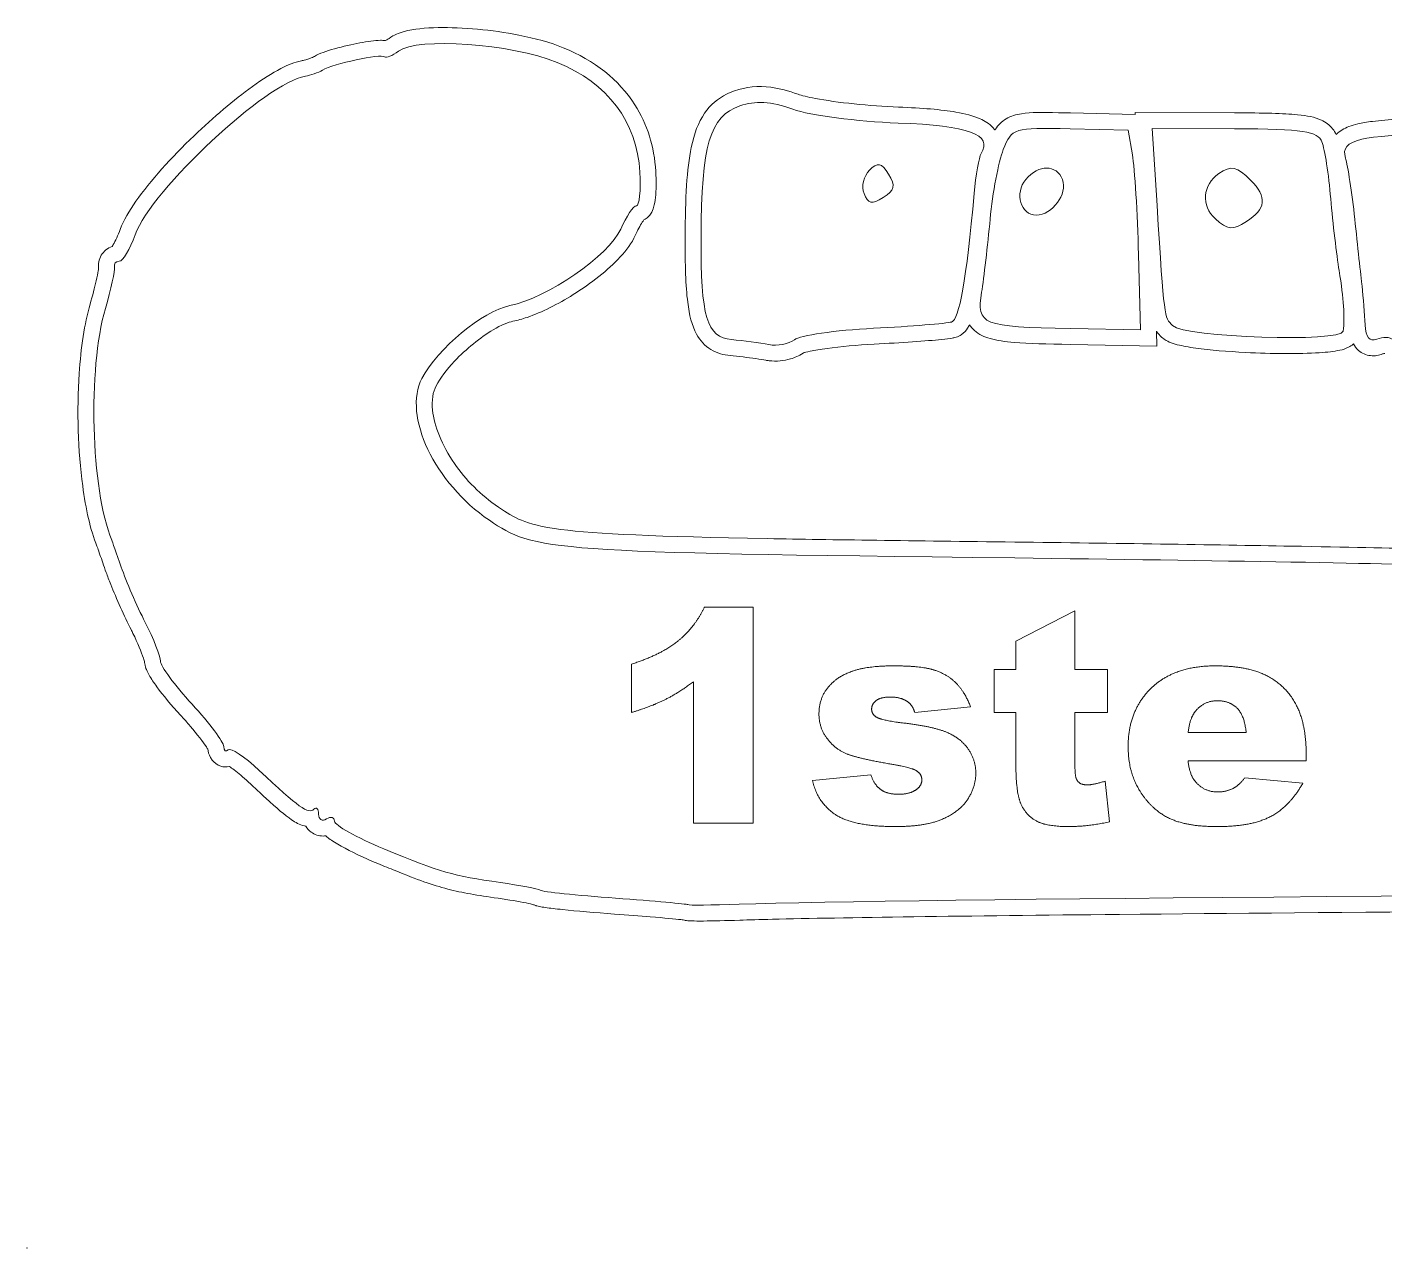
# Model space of a CAD drawing. Header units: millimetres. Extents: x 0 to 1091, y 0 to 786.
# Drawn here: x 0 to 255.9, y 0 to 230 of the extents above; entities that cross this region are included whole.
import ezdxf

# ---------------------------------------------------------------- set-up
doc = ezdxf.new("R2010")
doc.units = ezdxf.units.MM
doc.layers.get('0').update_dxf_attribs({"lineweight": 5})

msp = doc.modelspace()

# ---------------------------------------------------------------- linework, layer by layer
at = {"color": 1}
for p, q in [((196.68, 213.88), (208.89, 213.6)), ((208.87, 213.98), (227.62, 213.91)), ((208.89, 213.6), (208.87, 213.98)), ((196.61, 210.88), (207.56, 210.63)), ((207.56, 210.63), (208.35, 205.99)), ((212.07, 210.97), (227.61, 210.91)), ((212.99, 196.46), (212.07, 210.97)), ((209.49, 187.18), (209.85, 173.01)), ((209.85, 173.01), (196.75, 173.25)), ((212.86, 172.73), (212.93, 169.96)), ((212.93, 169.96), (196.69, 170.25)), ((127.65, 120.73), (136.84, 120.73)), ((136.84, 120.73), (136.84, 80.05)), ((186.39, 114.34), (197.52, 120.05)), ((197.52, 120.05), (197.52, 109.02)), ((186.39, 109.02), (186.39, 114.34)), ((113.92, 100.89), (113.92, 110)), ((182.3, 100.89), (182.3, 109.02)), ((182.3, 109.02), (186.39, 109.02)), ((197.52, 109.02), (203.63, 109.02)), ((203.63, 109.02), (203.63, 100.89)), ((125.6, 80.05), (125.6, 106.7)), ((177.85, 101.93), (167.32, 100.89)), ((186.39, 100.89), (182.3, 100.89)), ((186.39, 90.7), (186.39, 100.89)), ((203.63, 100.89), (197.52, 100.89)), ((197.52, 100.89), (197.52, 90.63)), ((218.86, 97.1), (229.8, 97.1)), ((241.1, 93.03), (241.1, 91.78)), ((241.1, 91.78), (218.83, 91.78)), ((148.03, 88.09), (159.05, 89.13)), ((203.23, 87.96), (204.04, 80.29)), ((229.53, 88.56), (240.47, 87.55)), ((136.84, 80.05), (125.6, 80.05))]:
    msp.add_line(p, q, dxfattribs=at)
for points, knots in [([(67.56, 227.51), (67.64, 227.55), (67.73, 227.6), (67.82, 227.66), (67.94, 227.74), (68.07, 227.83), (68.21, 227.93)], [0.7160288, 0.7160288, 0.7160288, 0.7160288, 0.834306, 0.834306, 0.834306, 1, 1, 1, 1]), ([(68.21, 227.93), (69.13, 228.62), (70.06, 228.95), (71.07, 229.22), (72.91, 229.71), (75.05, 229.91), (77.47, 229.96), (82.07, 230.05), (87.61, 229.54), (92.68, 228.55), (95.74, 227.95), (98.62, 227.18), (101.06, 226.18)], [0.0000001, 0.0000001, 0.0000001, 0.0000001, 0.1193648, 0.1193648, 0.1193648, 0.3369631, 0.3369631, 0.3369631, 0.7504181, 0.7504181, 0.7504181, 1, 1, 1, 1]), ([(54.14, 224.53), (54.7, 224.87), (55.2, 225.07), (55.77, 225.28), (57.09, 225.77), (58.73, 226.22), (60.41, 226.6), (61.94, 226.96), (63.48, 227.25), (64.78, 227.42), (65.43, 227.5), (66.02, 227.56), (66.6, 227.57), (66.9, 227.57), (67.18, 227.57), (67.56, 227.51)], [0.0000001, 0.0000001, 0.0000001, 0.0000001, 0.1328725, 0.1328725, 0.1328725, 0.4407073, 0.4407073, 0.4407073, 0.7203537, 0.7203537, 0.7203537, 0.8601768, 0.8601768, 0.8601768, 0.9292231, 0.9292231, 0.9292231, 0.9292231]), ([(101.06, 226.18), (106.91, 223.8), (111.54, 220.14), (114.55, 215.43), (116.89, 211.78), (118.22, 207.51), (118.49, 202.89)], [0, 0, 0, 0, 0.562964, 0.562964, 0.562964, 1, 1, 1, 1]), ([(17.54, 191.94), (18.17, 193.67), (19.2, 195.39), (20.51, 197.25), (23.22, 201.11), (27.18, 205.47), (31.47, 209.59), (35.1, 213.06), (38.94, 216.33), (42.45, 218.86), (44.34, 220.23), (46.14, 221.38), (47.81, 222.25), (49.15, 222.94), (50.39, 223.46), (51.72, 223.71), (51.81, 223.73), (51.9, 223.75), (52, 223.76)], [0, 0, 0, 0, 0.152601, 0.152601, 0.152601, 0.467819, 0.467819, 0.467819, 0.733909, 0.733909, 0.733909, 0.877438, 0.877438, 0.877438, 0.991874, 0.991874, 0.991874, 1, 1, 1, 1]), ([(52, 223.76), (52.2, 223.79), (52.77, 223.94), (53.26, 224.13), (53.65, 224.28), (54.02, 224.46), (54.14, 224.53)], [0.0000034, 0.0000034, 0.0000034, 0.0000034, 0.5552018, 0.5552018, 0.5552018, 1, 1, 1, 1]), ([(124.03, 190.47), (124.06, 197.94), (124.34, 203.29), (125.19, 207.39), (125.73, 209.97), (126.5, 212.1), (127.71, 213.85), (128.79, 215.42), (130.24, 216.62), (131.84, 217.41), (132.34, 217.65), (132.84, 217.86), (133.36, 218.04), (133.36, 218.04), (133.36, 218.04), (133.36, 218.04)], [0, 0, 0, 0, 0.424334, 0.424334, 0.424334, 0.690649, 0.690649, 0.690649, 0.927341, 0.927341, 0.927341, 1, 1, 1, 1.000001, 1.000001, 1.000001, 1.000001]), ([(133.36, 218.04), (133.36, 218.04), (133.36, 218.04), (133.36, 218.04), (135.5, 218.79), (137.79, 219.03), (140.17, 218.72), (141.82, 218.51), (143.51, 218.05), (145.35, 217.4)], [-0.000002, -0.000002, -0.000002, -0.000002, 0, 0, 0, 0.591575, 0.591575, 0.591575, 1, 1, 1, 1]), ([(145.35, 217.4), (145.94, 217.19), (147.12, 216.89), (148.58, 216.61), (152.58, 215.86), (158.81, 215.18), (164.27, 214.98)], [0, 0, 0, 0, 0.267484, 0.267484, 0.267484, 1, 1, 1, 1]), ([(164.27, 214.98), (168.74, 214.81), (172.28, 214.52), (175.07, 214.04), (176.85, 213.73), (178.33, 213.36), (179.63, 212.78), (180.52, 212.38), (181.35, 211.89), (182.06, 211.11), (182.19, 210.97), (182.31, 210.82), (182.43, 210.66)], [0, 0, 0, 0, 0.3289188, 0.3289188, 0.3289188, 0.5394549, 0.5394549, 0.5394549, 0.6840767, 0.6840767, 0.6840767, 0.7099458, 0.7099458, 0.7099458, 0.7099458]), ([(182.43, 210.66), (182.47, 210.72), (182.51, 210.78), (182.55, 210.84), (183.01, 211.54), (183.7, 212.26), (184.52, 212.76), (185.44, 213.3), (186.44, 213.58), (187.47, 213.74), (189.27, 214.01), (191.33, 213.99), (194.42, 213.93), (195.12, 213.92), (195.87, 213.9), (196.68, 213.88)], [0.2129098, 0.2129098, 0.2129098, 0.2129098, 0.2279726, 0.2279726, 0.2279726, 0.4007326, 0.4007326, 0.4007326, 0.5924009, 0.5924009, 0.5924009, 0.9244815, 0.9244815, 0.9244815, 1, 1, 1, 1]), ([(227.62, 213.91), (233.11, 213.88), (236.79, 213.81), (239.46, 213.54), (241.29, 213.36), (242.67, 213.12), (243.97, 212.52), (244.76, 212.16), (245.53, 211.61), (246.09, 210.9), (246.37, 210.55), (246.59, 210.17), (246.75, 209.81)], [0, 0, 0, 0, 0.4218188, 0.4218188, 0.4218188, 0.7109094, 0.7109094, 0.7109094, 0.888085, 0.888085, 0.888085, 0.9749007, 0.9749007, 0.9749007, 0.9749007]), ([(250.84, 211.83), (250.84, 211.83), (250.84, 211.83), (250.84, 211.83), (251.64, 212.03), (252.53, 212.16), (253.62, 212.29), (256.43, 212.62), (260.45, 212.87), (264.58, 213.01), (267.77, 213.13), (271.02, 213.18), (273.77, 213.15), (275.38, 213.13), (276.82, 213.09), (278.01, 213.01), (278.86, 212.95), (279.57, 212.88), (280.25, 212.75)], [-0.000002, -0.000002, -0.000002, -0.000002, 0, 0, 0, 0.132193, 0.132193, 0.132193, 0.472773, 0.472773, 0.472773, 0.736386, 0.736386, 0.736386, 0.890112, 0.890112, 0.890112, 1, 1, 1, 1]), ([(246.75, 209.81), (247.48, 210.54), (248.3, 210.97), (249.15, 211.3), (249.69, 211.51), (250.24, 211.68), (250.84, 211.83)], [0.5322163, 0.5322163, 0.5322163, 0.5322163, 0.8186274, 0.8186274, 0.8186274, 0.9999995, 0.9999995, 0.9999995, 0.9999995]), ([(118.49, 202.89), (118.6, 201.01), (118.58, 199.32), (118.44, 197.93), (118.37, 197.28), (118.29, 196.7), (118.1, 196.07), (118, 195.72), (117.88, 195.35), (117.53, 194.83), (117.33, 194.54), (117.05, 194.18), (116.51, 193.85), (116.43, 193.8), (116.35, 193.75), (116.25, 193.71)], [0, 0, 0, 0, 0.5, 0.5, 0.5, 0.7364245, 0.7364245, 0.7364245, 0.8682123, 0.8682123, 0.8682123, 0.9415515, 0.9415515, 0.9415515, 0.9528429, 0.9528429, 0.9528429, 0.9528429]), ([(116.25, 193.71), (116.17, 193.6), (116.06, 193.45), (115.95, 193.28), (115.56, 192.68), (115.07, 191.77), (114.64, 190.8)], [0.4039727, 0.4039727, 0.4039727, 0.4039727, 0.5364082, 0.5364082, 0.5364082, 1, 1, 1, 1]), ([(16.03, 188.72), (16.09, 188.82), (16.17, 188.93), (16.24, 189.06), (16.64, 189.75), (17.13, 190.8), (17.54, 191.94)], [0.4374938, 0.4374938, 0.4374938, 0.4374938, 0.5274959, 0.5274959, 0.5274959, 1, 1, 1, 1]), ([(114.64, 190.8), (113.98, 189.32), (112.99, 188.04), (111.79, 186.74), (109.48, 184.24), (106.32, 181.77), (102.94, 179.64), (100.07, 177.85), (97.07, 176.32), (94.24, 175.36), (93.33, 175.05), (92.45, 174.8), (91.57, 174.62)], [0.0000004, 0.0000004, 0.0000004, 0.0000004, 0.1972635, 0.1972635, 0.1972635, 0.5768866, 0.5768866, 0.5768866, 0.897861, 0.897861, 0.897861, 1, 1, 1, 1]), ([(132.52, 168.17), (131.3, 168.28), (130.03, 168.59), (128.88, 169.29), (127.76, 169.97), (126.83, 171), (126.19, 172.18), (125.28, 173.85), (124.82, 175.78), (124.52, 178.2), (124.12, 181.29), (124.01, 185.23), (124.03, 190.47)], [0.0000003, 0.0000003, 0.0000003, 0.0000003, 0.1953649, 0.1953649, 0.1953649, 0.3858984, 0.3858984, 0.3858984, 0.6552845, 0.6552845, 0.6552845, 1, 1, 1, 1]), ([(13.45, 184.52), (13.34, 185.36), (13.5, 186.28), (13.96, 187.05), (14.43, 187.84), (15.2, 188.43), (16.03, 188.72)], [0.0571113, 0.0571113, 0.0571113, 0.0571113, 0.4193927, 0.4193927, 0.4193927, 0.7970995, 0.7970995, 0.7970995, 0.7970995]), ([(11.86, 177.84), (12.33, 179.43), (12.73, 180.99), (13.02, 182.25), (13.19, 183), (13.32, 183.64), (13.39, 184.1), (13.42, 184.28), (13.44, 184.43), (13.45, 184.52)], [0, 0, 0, 0, 0.4452494, 0.4452494, 0.4452494, 0.7093206, 0.7093206, 0.7093206, 0.815438, 0.815438, 0.815438, 0.815438]), ([(13.15, 132.24), (11.9, 135.34), (11.06, 139.23), (10.47, 143.59), (9.59, 150.19), (9.35, 157.81), (9.81, 164.76), (10.13, 169.62), (10.78, 174.14), (11.86, 177.84)], [0.0007189, 0.0007189, 0.0007189, 0.0007189, 0.2802396, 0.2802396, 0.2802396, 0.7038362, 0.7038362, 0.7038362, 1, 1, 1, 1]), ([(91.57, 174.62), (90.73, 174.46), (89.33, 173.89), (87.83, 173), (85.44, 171.58), (82.72, 169.39), (80.57, 167.11), (79.04, 165.49), (77.79, 163.82), (77.1, 162.48)], [0.0000001, 0.0000001, 0.0000001, 0.0000001, 0.2688549, 0.2688549, 0.2688549, 0.69683, 0.69683, 0.69683, 1, 1, 1, 1]), ([(175.1, 171.61), (174.78, 171.51), (174.61, 171.49), (174.39, 171.45), (173.85, 171.36), (173.2, 171.28), (172.36, 171.19), (169.55, 170.91), (164.77, 170.57), (159.68, 170.31)], [0, 0, 0, 0, 0.083183, 0.083183, 0.083183, 0.295909, 0.295909, 0.295909, 1, 1, 1, 1]), ([(177.64, 173.96), (177.54, 173.76), (177.42, 173.55), (177.29, 173.35), (177.02, 172.93), (176.67, 172.48), (176.06, 172.07), (175.8, 171.89), (175.47, 171.73), (175.1, 171.61)], [0.8322353, 0.8322353, 0.8322353, 0.8322353, 0.875, 0.875, 0.875, 0.9618008, 0.9618008, 0.9618008, 1, 1, 1, 1]), ([(196.69, 170.25), (192.17, 170.33), (188.76, 170.42), (186.12, 170.63), (184.29, 170.78), (182.83, 170.98), (181.51, 171.36), (180.44, 171.67), (179.43, 172.12), (178.56, 172.89), (178.21, 173.2), (177.9, 173.57), (177.64, 173.96)], [0, 0, 0, 0, 0.2683849, 0.2683849, 0.2683849, 0.4532128, 0.4532128, 0.4532128, 0.6027381, 0.6027381, 0.6027381, 0.6626874, 0.6626874, 0.6626874, 0.6626874]), ([(213.79, 171.69), (213.57, 171.92), (213.24, 172.22), (212.87, 172.71), (212.87, 172.72), (212.87, 172.72), (212.86, 172.73)], [0, 0, 0, 0, 0.1538031, 0.1538031, 0.1538031, 0.1554602, 0.1554602, 0.1554602, 0.1554602]), ([(250.01, 170.35), (249.68, 170.04), (249.38, 169.87), (249.11, 169.73), (248.49, 169.41), (248, 169.29), (247.46, 169.17), (246.35, 168.93), (245.08, 168.79), (243.56, 168.7), (239.78, 168.45), (234.62, 168.49), (229.67, 168.75), (226.26, 168.92), (222.97, 169.19), (220.31, 169.56), (218.98, 169.75), (217.82, 169.95), (216.81, 170.21), (216.28, 170.35), (215.8, 170.5), (215.3, 170.71), (214.9, 170.88), (214.49, 171.07), (213.99, 171.51), (213.92, 171.56), (213.86, 171.62), (213.79, 171.69), (213.79, 171.69), (213.79, 171.69), (213.79, 171.69), (213.79, 171.69), (213.79, 171.69), (213.79, 171.69)], [0.0326132, 0.0326132, 0.0326132, 0.0326132, 0.0588656, 0.0588656, 0.0588656, 0.1200563, 0.1200563, 0.1200563, 0.2469377, 0.2469377, 0.2469377, 0.5630399, 0.5630399, 0.5630399, 0.78152, 0.78152, 0.78152, 0.89076, 0.89076, 0.89076, 0.9480769, 0.9480769, 0.9480769, 0.994154, 0.994154, 0.994154, 1, 1, 1, 1.0000013, 1.0000013, 1.0000013, 1.0000026, 1.0000026, 1.0000026, 1.0000026]), ([(159.68, 170.31), (156.45, 170.14), (153.3, 169.85), (150.8, 169.51), (149.55, 169.34), (148.46, 169.16), (147.63, 168.98), (147, 168.85), (146.5, 168.72), (146.28, 168.64), (146.28, 168.64), (146.27, 168.64), (146.27, 168.63)], [0, 0, 0, 0, 0.4619714, 0.4619714, 0.4619714, 0.6929571, 0.6929571, 0.6929571, 0.8700318, 0.8700318, 0.8700318, 0.8751055, 0.8751055, 0.8751055, 0.8751055]), ([(255.51, 168.46), (254.87, 168.21), (254.09, 168.03), (253.2, 168.14), (252.42, 168.23), (251.58, 168.6), (250.98, 169.13), (250.55, 169.51), (250.24, 169.93), (250.01, 170.35)], [0, 0, 0, 0, 0.2348043, 0.2348043, 0.2348043, 0.4398908, 0.4398908, 0.4398908, 0.5875236, 0.5875236, 0.5875236, 0.5875236]), ([(139.22, 167.28), (138.29, 167.46), (136.6, 167.7), (134.98, 167.9), (134.11, 168.01), (133.25, 168.1), (132.52, 168.17)], [0.0000011, 0.0000011, 0.0000011, 0.0000011, 0.6494888, 0.6494888, 0.6494888, 1, 1, 1, 1]), ([(146.27, 168.63), (145.49, 168.08), (144.71, 167.77), (143.9, 167.54), (142.61, 167.17), (141.26, 167.03), (139.87, 167.18), (139.65, 167.21), (139.44, 167.24), (139.22, 167.28), (139.22, 167.28), (139.22, 167.28), (139.22, 167.28)], [0.0325545, 0.0325545, 0.0325545, 0.0325545, 0.3729917, 0.3729917, 0.3729917, 0.9165104, 0.9165104, 0.9165104, 1, 1, 1, 1.0000048, 1.0000048, 1.0000048, 1.0000048]), ([(255.93, 168.56), (255.83, 168.55), (255.71, 168.52), (255.6, 168.49), (255.57, 168.48), (255.54, 168.47), (255.51, 168.46)], [0.669588, 0.669588, 0.669588, 0.669588, 0.9235561, 0.9235561, 0.9235561, 0.9999731, 0.9999731, 0.9999731, 0.9999731]), ([(77.1, 162.48), (76.49, 161.32), (76.22, 159.76), (76.42, 157.84), (76.73, 154.91), (78.17, 151.26), (80.54, 147.82), (82.67, 144.74), (85.52, 141.83), (88.82, 139.59)], [0, 0, 0, 0, 0.256158, 0.256158, 0.256158, 0.648826, 0.648826, 0.648826, 1, 1, 1, 1]), ([(88.82, 139.59), (90.43, 138.5), (91.62, 137.74), (93.16, 137.11), (94.83, 136.43), (97, 135.86), (100.6, 135.39), (107.27, 134.52), (118.65, 134.05), (139.64, 133.66), (151.67, 133.44), (166.87, 133.25), (186.19, 133.01)], [0, 0, 0, 0, 0.191408, 0.191408, 0.191408, 0.397964, 0.397964, 0.397964, 0.78065, 0.78065, 0.78065, 1, 1, 1, 1]), ([(14.9, 127.27), (14.46, 128.53), (14.05, 129.71), (13.73, 130.62), (13.55, 131.12), (13.4, 131.55), (13.3, 131.84), (13.23, 132.04), (13.17, 132.19), (13.15, 132.24)], [0.0000003, 0.0000003, 0.0000003, 0.0000003, 0.4826091, 0.4826091, 0.4826091, 0.7530504, 0.7530504, 0.7530504, 0.93889, 0.93889, 0.93889, 0.93889]), ([(186.19, 133.01), (204.86, 132.78), (223.41, 132.51), (238.28, 132.24), (248.66, 132.06), (257.23, 131.88), (262.81, 131.74), (265.23, 131.67), (267.08, 131.61), (268.29, 131.56)], [0, 0, 0, 0, 0.5, 0.5, 0.5, 0.8487759, 0.8487759, 0.8487759, 1, 1, 1, 1]), ([(19.59, 116.51), (18.32, 119.01), (16.82, 122.34), (15.75, 125.03), (15.42, 125.85), (15.14, 126.6), (14.9, 127.27)], [0.0000002, 0.0000002, 0.0000002, 0.0000002, 0.7675239, 0.7675239, 0.7675239, 1, 1, 1, 1]), ([(22.13, 110.42), (22.11, 110.52), (22.04, 110.81), (21.92, 111.15), (21.56, 112.23), (20.81, 114.03), (19.95, 115.79), (19.83, 116.03), (19.71, 116.28), (19.59, 116.51)], [0.1285113, 0.1285113, 0.1285113, 0.1285113, 0.3189094, 0.3189094, 0.3189094, 0.9180273, 0.9180273, 0.9180273, 1, 1, 1, 1]), ([(28.89, 100.41), (27.18, 102.26), (25.63, 104.13), (24.46, 105.72), (23.88, 106.52), (23.39, 107.24), (23, 107.93), (22.8, 108.27), (22.63, 108.6), (22.47, 108.97), (22.35, 109.28), (22.23, 109.6), (22.16, 110.12), (22.15, 110.21), (22.14, 110.31), (22.13, 110.42)], [0, 0, 0, 0, 0.5, 0.5, 0.5, 0.75, 0.75, 0.75, 0.875, 0.875, 0.875, 0.9743564, 0.9743564, 0.9743564, 0.991983, 0.991983, 0.991983, 0.991983]), ([(34.09, 93.91), (34.02, 94.03), (33.92, 94.2), (33.79, 94.4), (33.2, 95.3), (32.08, 96.76), (30.74, 98.32), (30.16, 99), (29.54, 99.71), (28.89, 100.41)], [0.2164367, 0.2164367, 0.2164367, 0.2164367, 0.321048, 0.321048, 0.321048, 0.7944259, 0.7944259, 0.7944259, 1, 1, 1, 1]), ([(38.12, 90.69), (37.62, 90.59), (37.04, 90.61), (36.49, 90.78), (35.78, 91), (35.22, 91.47), (34.88, 91.91), (34.37, 92.55), (34.21, 93.14), (34.13, 93.64), (34.11, 93.73), (34.1, 93.82), (34.09, 93.91)], [0.2677418, 0.2677418, 0.2677418, 0.2677418, 0.4053054, 0.4053054, 0.4053054, 0.5823178, 0.5823178, 0.5823178, 0.8434661, 0.8434661, 0.8434661, 0.8914765, 0.8914765, 0.8914765, 0.8914765]), ([(41.68, 87.81), (40.72, 88.71), (39.79, 89.49), (39.01, 90.07), (38.67, 90.32), (38.37, 90.53), (38.12, 90.69)], [0, 0, 0, 0, 0.3758079, 0.3758079, 0.3758079, 0.5398624, 0.5398624, 0.5398624, 0.5398624]), ([(52.55, 79.44), (52.45, 79.46), (52.35, 79.48), (52.26, 79.5), (51.3, 79.75), (50.61, 80.16), (49.86, 80.68), (48.56, 81.56), (47.09, 82.82), (44.99, 84.73), (44.02, 85.62), (42.92, 86.64), (41.68, 87.81)], [0.2403287, 0.2403287, 0.2403287, 0.2403287, 0.2614654, 0.2614654, 0.2614654, 0.4728147, 0.4728147, 0.4728147, 0.8330343, 0.8330343, 0.8330343, 1, 1, 1, 1]), ([(56.28, 77.64), (56.12, 77.62), (55.95, 77.61), (55.78, 77.61), (55.02, 77.61), (54.17, 77.87), (53.52, 78.36), (53.11, 78.67), (52.79, 79.05), (52.55, 79.44)], [0.2349341, 0.2349341, 0.2349341, 0.2349341, 0.2913524, 0.2913524, 0.2913524, 0.5379894, 0.5379894, 0.5379894, 0.6918086, 0.6918086, 0.6918086, 0.6918086]), ([(66.11, 72.42), (63.45, 73.52), (61.04, 74.66), (59.21, 75.69), (58.29, 76.2), (57.52, 76.67), (56.86, 77.17), (56.66, 77.32), (56.47, 77.47), (56.28, 77.64)], [0.0000001, 0.0000001, 0.0000001, 0.0000001, 0.5, 0.5, 0.5, 0.75, 0.75, 0.75, 0.8241488, 0.8241488, 0.8241488, 0.8241488]), ([(88.79, 65.88), (84.81, 66.44), (82.06, 66.89), (79.27, 67.62), (76.37, 68.37), (73.54, 69.4), (69.36, 71.09), (68.36, 71.49), (67.28, 71.93), (66.11, 72.42)], [0, 0, 0, 0, 0.4370192, 0.4370192, 0.4370192, 0.8914728, 0.8914728, 0.8914728, 1, 1, 1, 1]), ([(95.45, 64.67), (95.36, 64.7), (95.15, 64.75), (94.91, 64.81), (93.94, 65.04), (92.19, 65.36), (90.26, 65.66), (89.78, 65.74), (89.29, 65.81), (88.79, 65.88)], [0.156892, 0.156892, 0.156892, 0.156892, 0.3015799, 0.3015799, 0.3015799, 0.8611263, 0.8611263, 0.8611263, 1, 1, 1, 1]), ([(110.71, 62.91), (107.01, 63.17), (103.56, 63.47), (100.94, 63.75), (99.63, 63.88), (98.54, 64.01), (97.69, 64.13), (97.27, 64.19), (96.92, 64.25), (96.59, 64.32), (96.42, 64.35), (96.27, 64.38), (96.08, 64.44), (95.95, 64.47), (95.8, 64.51), (95.56, 64.62), (95.53, 64.63), (95.49, 64.65), (95.45, 64.67)], [0.0000004, 0.0000004, 0.0000004, 0.0000004, 0.5, 0.5, 0.5, 0.75, 0.75, 0.75, 0.875, 0.875, 0.875, 0.9375, 0.9375, 0.9375, 0.9812419, 0.9812419, 0.9812419, 0.9870525, 0.9870525, 0.9870525, 0.9870525]), ([(688.13, 63.73), (688.1, 63.73), (687.95, 63.75), (687.75, 63.76), (687.01, 63.82), (685.47, 63.88), (683.33, 63.94), (675.63, 64.14), (659.78, 64.28), (638.22, 64.36), (574.57, 64.61), (460.89, 64.38), (356.98, 63.87), (300.56, 63.6), (247.02, 63.24), (205.92, 62.84), (176.64, 62.55), (153.67, 62.24), (140.51, 61.92), (138.11, 61.87), (136.04, 61.81), (134.32, 61.75)], [0.0022543, 0.0022543, 0.0022543, 0.0022543, 0.0129974, 0.0129974, 0.0129974, 0.0511166, 0.0511166, 0.0511166, 0.1885339, 0.1885339, 0.1885339, 0.5942669, 0.5942669, 0.5942669, 0.8145502, 0.8145502, 0.8145502, 0.9714567, 0.9714567, 0.9714567, 1, 1, 1, 1]), ([(123.68, 61.8), (123.58, 61.81), (123.43, 61.83), (123.24, 61.85), (122.2, 61.97), (120.1, 62.17), (117.47, 62.39), (115.47, 62.55), (113.16, 62.73), (110.71, 62.91)], [0.1443759, 0.1443759, 0.1443759, 0.1443759, 0.2221084, 0.2221084, 0.2221084, 0.6645877, 0.6645877, 0.6645877, 1, 1, 1, 1]), ([(134.32, 61.75), (131.7, 61.66), (129.29, 61.61), (127.49, 61.59), (126.6, 61.59), (125.85, 61.59), (125.28, 61.61), (124.99, 61.62), (124.76, 61.63), (124.51, 61.65), (124.38, 61.66), (124.26, 61.67), (124.06, 61.71), (123.96, 61.72), (123.86, 61.74), (123.68, 61.8)], [0.0000002, 0.0000002, 0.0000002, 0.0000002, 0.5, 0.5, 0.5, 0.75, 0.75, 0.75, 0.875, 0.875, 0.875, 0.9375, 0.9375, 0.9375, 0.9655778, 0.9655778, 0.9655778, 0.9655778])]:
    msp.add_open_spline(points, degree=3, knots=knots, dxfattribs=at)
for points, degree in [([(70, 225.53), (73.58, 228.2), (91.23, 226.95), (99.93, 223.4)], 3), ([(67.37, 224.45), (67.67, 224.18), (68.85, 224.67), (70, 225.53)], 3), ([(55.69, 221.96), (57.66, 223.15), (66.68, 225.07), (67.37, 224.45)], 3), ([(99.93, 223.4), (109.48, 219.51), (114.95, 212.24), (115.5, 202.71)], 3), ([(20.36, 190.92), (23.45, 199.44), (45.19, 219.69), (52.45, 220.8)], 3), ([(52.45, 220.8), (53.41, 220.94), (54.87, 221.47), (55.69, 221.96)], 3), ([(127.03, 190.46), (127.1, 207.88), (128.68, 213.23), (134.34, 215.21)], 3), ([(134.34, 215.21), (137.3, 216.24), (140.16, 216.06), (144.35, 214.57)], 3), ([(144.35, 214.57), (147.57, 213.43), (156.49, 212.26), (164.16, 211.98)], 3), ([(164.16, 211.98), (177.54, 211.48), (182.05, 209.83), (179.83, 206.23)], 3), ([(184.01, 206.98), (185.62, 211.04), (185.92, 211.13), (196.61, 210.88)], 3), ([(227.61, 210.91), (240.55, 210.85), (243.31, 210.44), (244.08, 208.42)], 3), ([(251.57, 208.92), (255.74, 209.97), (275.6, 210.59), (279.68, 209.81)], 3), ([(244.08, 208.42), (244.6, 207.08), (245.34, 202.26), (245.73, 197.7)], 3), ([(248.51, 205.39), (247.93, 207.23), (248.79, 208.22), (251.57, 208.92)], 3), ([(179.83, 206.23), (179.41, 205.55), (178.82, 202.17), (178.51, 198.7)], 3), ([(181.53, 193.89), (181.99, 198.81), (183.11, 204.7), (184.01, 206.98)], 3), ([(208.35, 205.99), (208.78, 203.43), (209.3, 194.97), (209.49, 187.18)], 3), ([(250.26, 193.89), (249.74, 198.81), (248.95, 203.98), (248.51, 205.39)], 3), ([(115.5, 202.71), (115.7, 199.23), (115.4, 196.38), (114.84, 196.38)], 3), ([(158.76, 203.07), (157.69, 202), (157.23, 200.03), (157.75, 198.69)], 3), ([(162.39, 202.33), (161.01, 204.54), (160.36, 204.68), (158.76, 203.07)], 3), ([(161.38, 197.95), (163.54, 199.3), (163.74, 200.16), (162.39, 202.33)], 3), ([(195.16, 201.32), (194.05, 204.2), (190.62, 204.22), (188.25, 201.36)], 3), ([(224.65, 202.44), (221.54, 200.3), (221.23, 196.41), (223.98, 193.92)], 3), ([(230.62, 201.23), (228.02, 203.84), (227, 204.04), (224.65, 202.44)], 3), ([(188.25, 201.36), (186.06, 198.72), (187.27, 194.63), (190.24, 194.63)], 3), ([(190.24, 194.63), (193.23, 194.63), (196.18, 198.65), (195.16, 201.32)], 3), ([(229.84, 193.4), (233.57, 195.73), (233.8, 198.06), (230.62, 201.23)], 3), ([(157.75, 198.69), (158.49, 196.75), (159.22, 196.6), (161.38, 197.95)], 3), ([(178.51, 198.7), (177.05, 182.44), (175.73, 174.94), (174.22, 174.48)], 3), ([(245.73, 197.7), (246.13, 193.14), (246.84, 187.06), (247.3, 184.19)], 3), ([(114.84, 196.38), (114.28, 196.38), (112.96, 194.41), (111.89, 192.01)], 3), ([(215.91, 173.81), (214.32, 175.41), (214.35, 175.11), (212.99, 196.46)], 3), ([(111.89, 192.01), (109.68, 187.02), (98.04, 178.98), (90.98, 177.57)], 3), ([(179.92, 180.08), (180.34, 182.75), (181.07, 188.97), (181.53, 193.89)], 3), ([(223.98, 193.92), (226.3, 191.82), (227.19, 191.74), (229.84, 193.4)], 3), ([(251.63, 181.21), (251.39, 183.26), (250.78, 188.97), (250.26, 193.89)], 3), ([(17.37, 185.94), (18.03, 185.94), (19.38, 188.18), (20.36, 190.92)], 3), ([(132.79, 171.16), (128.11, 171.58), (126.97, 175.4), (127.03, 190.46)], 3), ([(14.74, 177), (15.82, 180.69), (16.59, 184.21), (16.45, 184.82)], 3), ([(16.45, 184.82), (16.3, 185.44), (16.72, 185.94), (17.37, 185.94)], 3), ([(247.3, 184.19), (248.2, 178.65), (248.41, 175.6), (248.08, 172.75)], 3), ([(196.75, 173.25), (179.93, 173.55), (178.95, 173.95), (179.92, 180.08)], 3), ([(252.2, 173.97), (252.12, 175.9), (251.86, 179.16), (251.63, 181.21)], 3), ([(15.94, 133.34), (12.03, 143.01), (11.41, 165.64), (14.74, 177)], 3), ([(90.98, 177.57), (85.88, 176.55), (77.37, 169.49), (74.43, 163.86)], 3), ([(174.22, 174.48), (173.32, 174.2), (166.71, 173.67), (159.53, 173.3)], 3), ([(159.53, 173.3), (152.35, 172.93), (145.64, 171.96), (144.62, 171.15)], 3), ([(248.08, 172.75), (247.82, 170.58), (218.17, 171.55), (215.91, 173.81)], 3), ([(254.44, 171.26), (253.03, 170.72), (252.3, 171.6), (252.2, 173.97)], 3), ([(257.41, 171.18), (256.93, 171.66), (255.59, 171.7), (254.44, 171.26)], 3), ([(139.78, 170.23), (138.14, 170.54), (134.99, 170.95), (132.79, 171.16)], 3), ([(144.62, 171.15), (143.6, 170.33), (141.42, 169.92), (139.78, 170.23)], 3), ([(74.43, 163.86), (70.77, 156.83), (76.81, 144.13), (87.13, 137.11)], 3), ([(87.13, 137.11), (95.73, 131.26), (98.04, 131.1), (186.16, 130.01)], 3), ([(17.74, 128.26), (16.82, 130.87), (16.02, 133.16), (15.94, 133.34)], 3), ([(22.26, 117.88), (20.68, 120.97), (18.65, 125.64), (17.74, 128.26)], 3), ([(186.16, 130.01), (223.47, 129.55), (260.37, 128.9), (268.16, 128.56)], 3), ([(122.73, 114.4), (125.87, 116.96), (127.65, 120.73)], 2), ([(25.13, 110.58), (25.13, 111.5), (23.84, 114.78), (22.26, 117.88)], 3), ([(113.92, 110), (119.6, 111.83), (122.73, 114.4)], 2), ([(31.09, 102.44), (27.81, 106), (25.13, 109.66), (25.13, 110.58)], 3), ([(150.92, 105.56), (152.58, 107.63), (155.5, 108.66)], 2), ([(155.5, 108.66), (158.42, 109.68), (163.33, 109.68)], 2), ([(163.33, 109.68), (168.52, 109.68), (170.99, 108.89)], 2), ([(170.99, 108.89), (173.46, 108.09), (175.11, 106.43)], 2), ([(211.89, 105.48), (216.24, 109.68), (223.91, 109.68)], 2), ([(223.91, 109.68), (230.13, 109.68), (233.73, 107.79)], 2), ([(233.73, 107.79), (237.33, 105.91), (239.21, 102.34)], 2), ([(125.6, 106.7), (122.87, 104.63), (120.32, 103.35)], 2), ([(149.26, 100.63), (149.26, 103.49), (150.92, 105.56)], 2), ([(175.11, 106.43), (176.76, 104.77), (177.85, 101.93)], 2), ([(207.54, 94.48), (207.54, 101.27), (211.89, 105.48)], 2), ([(37.06, 94.49), (37.06, 95.31), (34.37, 98.89), (31.09, 102.44)], 3), ([(120.32, 103.35), (117.77, 102.06), (113.92, 100.89)], 2), ([(160.05, 103.14), (159.19, 102.48), (159.19, 101.52)], 2), ([(162.79, 103.81), (160.91, 103.81), (160.05, 103.14)], 2), ([(165.95, 102.94), (164.64, 103.81), (162.79, 103.81)], 2), ([(167.32, 100.89), (166.91, 102.28), (165.95, 102.94)], 2), ([(224.37, 103.1), (221.72, 103.1), (220.14, 101)], 2), ([(228.07, 101.71), (226.66, 103.1), (224.37, 103.1)], 2), ([(150.8, 95.97), (149.26, 98.01), (149.26, 100.63)], 2), ([(159.19, 101.52), (159.19, 100.46), (160.28, 99.92)], 2), ([(160.28, 99.92), (161.37, 99.37), (165.03, 98.93)], 2), ([(220.14, 101), (219.13, 99.69), (218.86, 97.1)], 2), ([(229.8, 97.1), (229.47, 100.32), (228.07, 101.71)], 2), ([(239.21, 102.34), (241.1, 98.76), (241.1, 93.03)], 2), ([(165.03, 98.93), (170.56, 98.31), (173.27, 97.19)], 2), ([(154.59, 93.06), (152.34, 93.92), (150.8, 95.97)], 2), ([(173.27, 97.19), (175.97, 96.07), (177.4, 94)], 2), ([(37.9, 93.85), (37.44, 93.38), (37.06, 93.67), (37.06, 94.49)], 3), ([(43.73, 89.99), (40.99, 92.58), (38.37, 94.31), (37.9, 93.85)], 3), ([(162.62, 91.2), (156.84, 92.2), (154.59, 93.06)], 2), ([(177.4, 94), (178.83, 91.93), (178.83, 89.45)], 2), ([(209.71, 86.17), (207.54, 89.7), (207.54, 94.48)], 2), ([(54.04, 82.65), (53.05, 81.66), (51.16, 83), (43.73, 89.99)], 3), ([(167.4, 90.05), (166.5, 90.52), (162.62, 91.2)], 2), ([(168.65, 88.2), (168.65, 89.4), (167.4, 90.05)], 2), ([(187.33, 83.68), (186.39, 85.85), (186.39, 90.7)], 2), ([(197.52, 90.63), (197.52, 88.77), (197.88, 88.17)], 2), ([(218.83, 91.78), (219.13, 89.1), (220.28, 87.79)], 2), ([(152.35, 81.66), (148.98, 83.92), (148.03, 88.09)], 2), ([(159.05, 89.13), (159.73, 87.17), (160.96, 86.32)], 2), ([(167.7, 86.43), (168.65, 87.14), (168.65, 88.2)], 2), ([(178.83, 89.45), (178.83, 86.94), (177.32, 84.57)], 2), ([(197.88, 88.17), (198.42, 87.25), (199.79, 87.25)], 2), ([(199.79, 87.25), (201.01, 87.25), (203.23, 87.96)], 2), ([(220.28, 87.79), (221.89, 85.91), (224.48, 85.91)], 2), ([(227.59, 86.73), (228.49, 87.25), (229.53, 88.56)], 2), ([(240.47, 87.55), (237.96, 83.18), (234.41, 81.29)], 2), ([(160.96, 86.32), (162.19, 85.48), (164.23, 85.48)], 2), ([(164.23, 85.48), (166.47, 85.48), (167.7, 86.43)], 2), ([(177.32, 84.57), (175.8, 82.2), (172.54, 80.79)], 2), ([(215.18, 81.01), (211.87, 82.64), (209.71, 86.17)], 2), ([(224.48, 85.91), (226.12, 85.91), (227.59, 86.73)], 2), ([(54.95, 81.73), (54.95, 82.74), (54.54, 83.15), (54.04, 82.65)], 3), ([(190.24, 80.45), (188.27, 81.52), (187.33, 83.68)], 2), ([(56.44, 80.83), (55.62, 80.32), (54.95, 80.73), (54.95, 81.73)], 3), ([(57.93, 80.39), (57.93, 81.14), (57.26, 81.33), (56.44, 80.83)], 3), ([(67.25, 75.19), (62.12, 77.31), (57.93, 79.65), (57.93, 80.39)], 3), ([(163.66, 79.39), (155.72, 79.39), (152.35, 81.66)], 2), ([(172.54, 80.79), (169.28, 79.39), (163.66, 79.39)], 2), ([(196.35, 79.39), (192.2, 79.39), (190.24, 80.45)], 2), ([(204.04, 80.29), (199.92, 79.39), (196.35, 79.39)], 2), ([(224.23, 79.39), (218.48, 79.39), (215.18, 81.01)], 2), ([(234.41, 81.29), (230.86, 79.39), (224.23, 79.39)], 2), ([(89.21, 68.85), (80.18, 70.12), (78.05, 70.74), (67.25, 75.19)], 3), ([(96.73, 67.38), (96.27, 67.67), (92.88, 68.33), (89.21, 68.85)], 3), ([(110.92, 65.9), (103.59, 66.43), (97.2, 67.09), (96.73, 67.38)], 3), ([(688.63, 66.68), (677.99, 68.51), (195, 66.82), (134.22, 64.75)], 3), ([(124.52, 64.68), (124.38, 64.82), (118.26, 65.37), (110.92, 65.9)], 3), ([(134.22, 64.75), (129.02, 64.57), (124.66, 64.54), (124.52, 64.68)], 3)]:
    msp.add_open_spline(points, degree=degree, dxfattribs=at)
msp.add_point((0, 0), dxfattribs=at)

doc.saveas('drawing.dxf')
